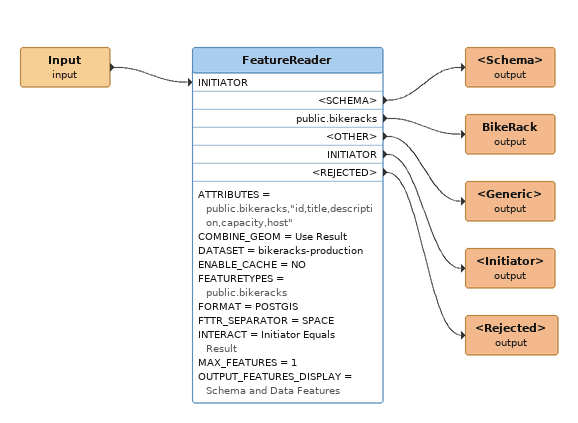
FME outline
Input (input)
    -> FeatureReader [INITIATOR]
FeatureReader
    ATTRIBUTES = public.bikeracks,"id,title,description,capacity,host"
    COMBINE_GEOM = Use Result
    DATASET = bikeracks-production
    ENABLE_CACHE = NO
    FEATURETYPES = public.bikeracks
    FORMAT = POSTGIS
    FTTR_SEPARATOR = SPACE
    INTERACT = Initiator Equals Result
    MAX_FEATURES = 1
    OUTPUT_FEATURES_DISPLAY = Schema and Data Features
    <SCHEMA> -> <Schema> (output)
    public.bikeracks -> BikeRack (output)
    <OTHER> -> <Generic> (output)
    INITIATOR -> <Initiator> (output)
    <REJECTED> -> <Rejected> (output)
<Schema> (output)
BikeRack (output)
<Generic> (output)
<Initiator> (output)
<Rejected> (output)
